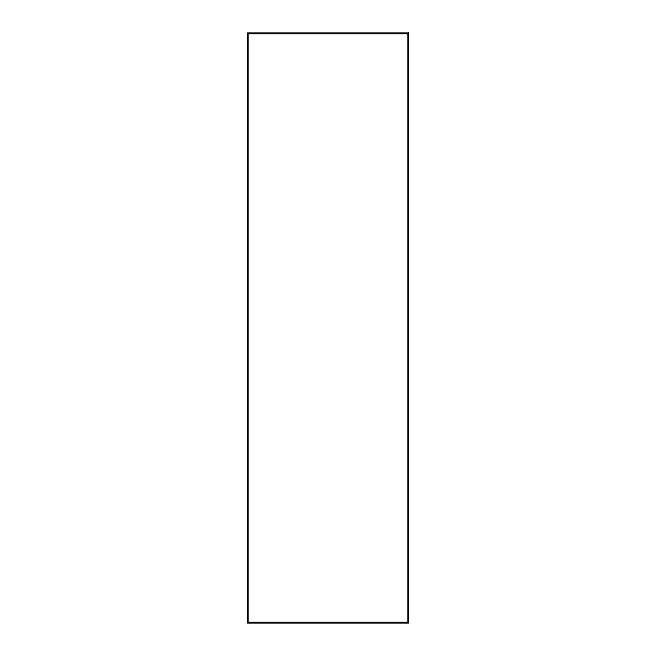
<?xml version="1.0" encoding="UTF-8"?>
<svg xmlns="http://www.w3.org/2000/svg" width="656" height="656" viewBox="0 0 656 656"><rect width="100%" height="100%" fill="white"/><g stroke="black" fill="none" stroke-linecap="round" stroke-linejoin="round"><path stroke-width="0.98" d="M408.508 32.8L247.492 32.8L247.492 623.2L408.508 623.2L408.508 32.8M407.704 33.604L248.296 33.604L248.296 622.396L407.704 622.396L407.704 33.604"/></g></svg>
